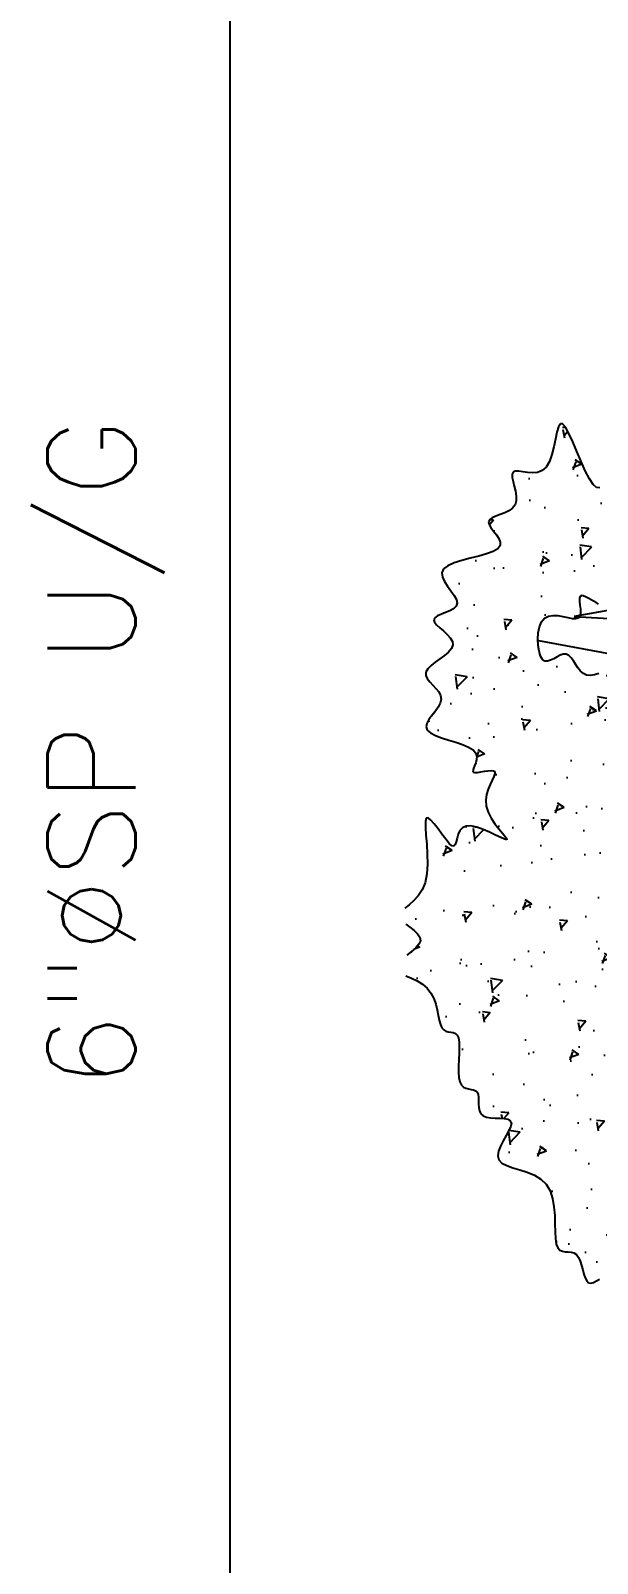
# Model space of a CAD drawing. Header units: metres. Extents: x -658 to -58, y -713 to -118.
# Drawn here: x -303.414 to -302.447, y -138.779 to -136.164 of the extents above; entities that cross this region are included whole.
import ezdxf
from ezdxf.enums import TextEntityAlignment as Align

# ---------------------------------------------------------------- set-up
doc = ezdxf.new("R2010")
doc.units = ezdxf.units.M
doc.header["$LTSCALE"] = 100
doc.layers.add('drainage', color=6, linetype='Continuous')
doc.layers.add('plan', color=8, linetype='Continuous')
doc.layers.add('TEXT', color=7, linetype='Continuous', lineweight=25)
doc.styles.add('mech', font='romans.shx')

# ---------------------------------------------------------------- blocks, each defined once
blk = doc.blocks.new('A$C659F4B62')
h = blk.add_hatch()
h.set_pattern_fill('AR-CONC', color=256, scale=0.005, style=0)
h.set_pattern_definition([(50, (1034.707798, 233.83707), (0.0358630091, -0.00313760675), [0.00375, -0.04125]), (355, (1034.707798, 233.83707), (-0.0069375667, 0.0376096067), [0.003, -0.033]), (100.4514, (1034.710787, 233.83681), (0.0289254691, 0.0344719771), [0.0031870095, -0.0350571056]), (46.1842, (1034.7078, 233.84707), (0.0533620524, -0.0082759507), [0.005625, -0.061875]), (96.6356, (1034.712245, 233.84638), (0.0467331353, 0.0487058935), [0.0047805144, -0.05258565]), (351.1842, (1034.7078, 233.84707), (0.0467330973, 0.04870593), [0.0045, -0.0495]), (21, (1034.712798, 233.84457), (0.0298453526, -0.0201309445), [0.00375, -0.04125]), (326, (1034.712798, 233.84457), (0.0121657666, 0.0362575023), [0.003, -0.033]), (71.4514, (1034.715285, 233.842894), (0.0420111314, 0.0161265248), [0.0031870095, -0.0350571056]), (37.5, (1034.707798, 233.837071), (0.00060799277, 0.01664469269), [0, -0.0326, 0, -0.0335, 0, -0.033125]), (7.5, (1034.707798, 233.837071), (0.01315347687, 0.0197205856), [0, -0.0191, 0, -0.03185, 0, -0.012625]), (327.5, (1034.696648, 233.837071), (0.02669112181, -0.00112774359), [0, -0.0125, 0, -0.039, 0, -0.05175]), (317.5, (1034.691648, 233.837071), (0.02915930847, 0.0050052491), [0, -0.01625, 0, -0.0259, 0, -0.03675])])
h.paths.add_polyline_path([(0.46157, 0.31536), (0.46087, 0.31615), (0.46005, 0.3166), (0.45914, 0.31684), (0.45821, 0.31698), (0.45731, 0.31715), (0.4565, 0.31749), (0.45582, 0.31812), (0.45534, 0.31917), (0.45509, 0.32071), (0.45502, 0.32267), (0.45507, 0.32491), (0.45517, 0.32729), (0.45526, 0.32969), (0.45527, 0.33197), (0.45515, 0.33401), (0.45481, 0.33565), (0.45423, 0.33682), (0.45345, 0.33759), (0.45253, 0.33805), (0.45154, 0.33831), (0.45056, 0.33848), (0.44965, 0.33866), (0.44888, 0.33897), (0.44831, 0.3395), (0.44799, 0.34033), (0.44786, 0.34141), (0.44783, 0.34265), (0.4478, 0.34398), (0.4477, 0.3453), (0.44743, 0.34653), (0.44691, 0.34759), (0.44604, 0.3484), (0.44477, 0.3489), (0.44321, 0.34915), (0.4415, 0.34926), (0.43977, 0.34932), (0.43817, 0.34944), (0.43683, 0.3497), (0.43589, 0.35021), (0.43549, 0.35106), (0.43572, 0.35231), (0.43643, 0.35391), (0.43744, 0.35575), (0.43855, 0.35772), (0.43958, 0.35973), (0.44033, 0.36167), (0.44061, 0.36345), (0.44022, 0.36496), (0.43905, 0.36615), (0.4372, 0.36708), (0.43487, 0.36788), (0.43224, 0.36867), (0.42949, 0.36957), (0.42681, 0.37068), (0.42437, 0.37215), (0.42237, 0.37407), (0.42094, 0.37652), (0.42001, 0.37939), (0.41948, 0.38252), (0.41922, 0.38575), (0.41912, 0.38893), (0.41907, 0.39188), (0.41895, 0.39446), (0.41866, 0.3965), (0.4181, 0.3979), (0.41731, 0.39875), (0.41635, 0.39919), (0.41528, 0.39938), (0.41415, 0.39946), (0.41303, 0.39957), (0.41198, 0.39986), (0.41106, 0.40048), (0.4103, 0.40152), (0.40969, 0.40291), (0.40918, 0.40451), (0.40871, 0.40619), (0.40826, 0.40781), (0.40776, 0.40925), (0.40718, 0.41037), (0.40648, 0.41105), (0.40561, 0.41119), (0.40461, 0.41091), (0.40353, 0.41035), (0.40241, 0.40966), (0.40129, 0.409), (0.40022, 0.40851), (0.39924, 0.40836), (0.39839, 0.40868), (0.39771, 0.40958), (0.39716, 0.41095), (0.3967, 0.41264), (0.39627, 0.41447), (0.39582, 0.41629), (0.39531, 0.41794), (0.39469, 0.41925), (0.39391, 0.42007), (0.39293, 0.42029), (0.39178, 0.42), (0.39047, 0.41933), (0.38905, 0.41843), (0.38753, 0.41744), (0.38596, 0.41649), (0.38435, 0.41573), (0.38275, 0.41529), (0.38117, 0.41528), (0.37964, 0.41559), (0.37818, 0.41611), (0.37679, 0.4167), (0.3755, 0.41723), (0.37432, 0.41755), (0.37328, 0.41755), (0.37238, 0.41709), (0.37163, 0.41608), (0.37095, 0.41457), (0.37027, 0.41268), (0.3695, 0.41051), (0.36855, 0.40817), (0.36734, 0.40576), (0.36577, 0.40338), (0.36378, 0.40114), (0.36131, 0.39913), (0.35851, 0.39735), (0.35556, 0.39577), (0.35266, 0.39437), (0.34998, 0.39315), (0.34772, 0.39207), (0.34607, 0.39113), (0.3452, 0.39029), (0.34524, 0.38955), (0.34603, 0.38887), (0.34732, 0.38824), (0.34889, 0.38762), (0.35049, 0.387), (0.3519, 0.38636), (0.35288, 0.38566), (0.35319, 0.38488), (0.35268, 0.38401), (0.35148, 0.38305), (0.34982, 0.38201), (0.34791, 0.38092), (0.34597, 0.37978), (0.34421, 0.3786), (0.34285, 0.3774), (0.34212, 0.37619), (0.34215, 0.37498), (0.34282, 0.37378), (0.34395, 0.37259), (0.34534, 0.37142), (0.34679, 0.37026), (0.34812, 0.36912), (0.34914, 0.36801), (0.34964, 0.36693), (0.34951, 0.36588), (0.34885, 0.36485), (0.34784, 0.36383), (0.34667, 0.3628), (0.34551, 0.36176), (0.34454, 0.36069), (0.34394, 0.35959), (0.34389, 0.35844), (0.34451, 0.35723), (0.34575, 0.35601), (0.34751, 0.35482), (0.34969, 0.3537), (0.35218, 0.35271), (0.35489, 0.35187), (0.3577, 0.35124), (0.36053, 0.35087), (0.36326, 0.35078), (0.36585, 0.3509), (0.36822, 0.35116), (0.37032, 0.35147), (0.37209, 0.35176), (0.37347, 0.35194), (0.3744, 0.35193), (0.37483, 0.35166), (0.37473, 0.35106), (0.3742, 0.35016), (0.37339, 0.34902), (0.37244, 0.3477), (0.37148, 0.34625), (0.37067, 0.34472), (0.37013, 0.34317), (0.37001, 0.34166), (0.37039, 0.34023), (0.37117, 0.33888), (0.37215, 0.33762), (0.37318, 0.33644), (0.37407, 0.33535), (0.37465, 0.33433), (0.37476, 0.33339), (0.3742, 0.33253), (0.37289, 0.33173), (0.37097, 0.331), (0.36865, 0.3303), (0.36616, 0.32963), (0.36371, 0.32897), (0.36151, 0.3283), (0.35979, 0.3276), (0.35876, 0.32687), (0.35857, 0.32608), (0.35909, 0.32523), (0.36013, 0.32433), (0.36151, 0.32337), (0.36302, 0.32236), (0.36448, 0.32129), (0.36568, 0.32016), (0.36645, 0.31898), (0.36664, 0.31775), (0.36636, 0.31648), (0.36577, 0.31519), (0.36504, 0.3139), (0.36432, 0.31261), (0.36377, 0.31136), (0.36356, 0.31015), (0.36386, 0.309), (0.36475, 0.30792), (0.36613, 0.3069), (0.3678, 0.30592), (0.36957, 0.30497), (0.37127, 0.30403), (0.37271, 0.30308), (0.37369, 0.30211), (0.37405, 0.30109), (0.37366, 0.30002), (0.37269, 0.29891), (0.37137, 0.29778), (0.36993, 0.29664), (0.36861, 0.29552), (0.36765, 0.29442), (0.36727, 0.29337), (0.36771, 0.29239), (0.36913, 0.29148), (0.37135, 0.29062), (0.37412, 0.28979), (0.37719, 0.28895), (0.38031, 0.28808), (0.38323, 0.28716), (0.38569, 0.28614), (0.38744, 0.28501), (0.38831, 0.28374), (0.38841, 0.28237), (0.38793, 0.28095), (0.38706, 0.27952), (0.38599, 0.27813), (0.38489, 0.27682), (0.38397, 0.27564), (0.38341, 0.27463), (0.38335, 0.27383), (0.38371, 0.2732), (0.38439, 0.27268), (0.38525, 0.27222), (0.38617, 0.27177), (0.38704, 0.27126), (0.38774, 0.27066), (0.38813, 0.26989), (0.38815, 0.26893), (0.38786, 0.2678), (0.38736, 0.26653), (0.38676, 0.26515), (0.38617, 0.26371), (0.38569, 0.26224), (0.38542, 0.26078), (0.38548, 0.25935), (0.38592, 0.258), (0.38668, 0.25671), (0.38764, 0.25546), (0.38869, 0.25424), (0.38972, 0.25301), (0.3906, 0.25177), (0.39123, 0.2505), (0.3915, 0.24917), (0.39132, 0.24777), (0.39078, 0.2463), (0.38999, 0.24478), (0.38907, 0.2432), (0.38813, 0.24156), (0.38729, 0.23989), (0.38665, 0.23817), (0.38634, 0.23642), (0.38643, 0.23465), (0.38679, 0.23286), (0.38726, 0.23105), (0.38768, 0.22924), (0.38787, 0.22742), (0.38767, 0.22562), (0.38692, 0.22383), (0.38546, 0.22206), (0.38317, 0.22031), (0.38025, 0.21861), (0.37695, 0.21695), (0.37351, 0.21535), (0.37018, 0.21381), (0.36721, 0.21235), (0.36485, 0.21097), (0.36335, 0.20968), (0.36289, 0.20848), (0.36332, 0.20733), (0.36444, 0.20618), (0.36603, 0.20497), (0.36788, 0.20365), (0.36978, 0.20217), (0.37152, 0.20048), (0.37288, 0.19851), (0.37371, 0.19626), (0.37408, 0.19382), (0.37412, 0.19133), (0.37395, 0.18892), (0.37371, 0.18673), (0.37351, 0.18489), (0.37349, 0.18354), (0.37378, 0.18282), (0.37446, 0.18279), (0.37549, 0.18335), (0.3768, 0.18432), (0.37832, 0.18551), (0.37995, 0.18675), (0.38163, 0.18786), (0.38328, 0.18867), (0.38483, 0.18901), (0.38621, 0.18873), (0.38745, 0.18795), (0.3886, 0.18682), (0.3897, 0.18546), (0.39079, 0.18405), (0.39191, 0.18271), (0.39311, 0.18161), (0.39444, 0.18089), (0.39592, 0.18065), (0.39753, 0.18081), (0.39921, 0.18124), (0.40093, 0.18182), (0.40263, 0.18241), (0.40428, 0.18288), (0.40583, 0.18311), (0.40723, 0.18298), (0.40845, 0.18238), (0.40953, 0.18142), (0.41049, 0.18021), (0.41137, 0.17889), (0.41222, 0.17759), (0.41306, 0.17644), (0.41395, 0.17556), (0.41492, 0.17509), (0.41599, 0.17511), (0.41714, 0.1755), (0.41834, 0.17612), (0.41955, 0.1768), (0.42073, 0.17739), (0.42186, 0.17774), (0.42289, 0.17769), (0.42379, 0.17709), (0.42454, 0.17583), (0.42509, 0.17403), (0.42543, 0.17186), (0.42553, 0.1695), (0.42537, 0.16712), (0.42492, 0.1649), (0.42415, 0.16299), (0.42305, 0.16159), (0.4216, 0.1608), (0.4199, 0.16053), (0.41804, 0.16063), (0.41615, 0.16096), (0.41431, 0.16135), (0.41264, 0.16167), (0.41124, 0.16175), (0.41022, 0.16146), (0.40964, 0.16069), (0.40943, 0.15954), (0.40946, 0.15816), (0.40961, 0.1567), (0.40975, 0.1553), (0.40977, 0.15412), (0.40953, 0.1533), (0.40892, 0.15299), (0.40786, 0.15328), (0.40641, 0.15406), (0.4047, 0.15513), (0.40284, 0.15633), (0.40095, 0.15746), (0.39914, 0.15835), (0.39753, 0.15882), (0.39623, 0.15869), (0.39533, 0.15783), (0.39475, 0.15638), (0.39439, 0.15453), (0.39416, 0.15246), (0.39395, 0.15036), (0.39367, 0.14842), (0.3932, 0.14683), (0.39245, 0.14578), (0.39136, 0.14539), (0.38999, 0.14555), (0.38846, 0.14609), (0.38687, 0.14683), (0.38534, 0.14761), (0.38397, 0.14824), (0.38289, 0.14857), (0.38218, 0.1484), (0.38194, 0.14762), (0.38213, 0.14625), (0.38268, 0.14436), (0.38351, 0.14202), (0.38455, 0.1393), (0.38574, 0.13627), (0.38701, 0.13301), (0.38828, 0.12958), (0.3895, 0.12606), (0.39066, 0.12256), (0.39177, 0.11921), (0.39283, 0.11612), (0.39384, 0.11342), (0.39481, 0.11122), (0.39575, 0.10964), (0.39665, 0.10881), (0.39753, 0.10878), (0.39841, 0.10936), (0.3993, 0.1103), (0.40023, 0.11134), (0.40122, 0.11223), (0.40229, 0.11271), (0.40347, 0.11254), (0.40477, 0.11145), (0.40621, 0.1093), (0.40774, 0.1063), (0.40932, 0.10278), (0.41091, 0.09906), (0.41244, 0.09546), (0.41387, 0.09231), (0.41515, 0.08993), (0.41624, 0.08864), (0.41709, 0.08866), (0.41778, 0.08982), (0.41836, 0.09182), (0.41891, 0.09441), (0.41952, 0.09728), (0.42025, 0.10018), (0.42117, 0.1028), (0.42237, 0.10488), (0.42388, 0.10622), (0.42562, 0.10689), (0.42749, 0.10709), (0.42937, 0.10697), (0.43116, 0.1067), (0.43274, 0.10646), (0.43401, 0.10641), (0.43485, 0.10673), (0.43519, 0.10753), (0.43513, 0.10876), (0.43482, 0.11031), (0.43437, 0.11207), (0.43394, 0.11394), (0.43366, 0.11579), (0.43367, 0.11754), (0.4341, 0.11906), (0.43504, 0.12029), (0.43639, 0.12126), (0.43798, 0.12203), (0.43965, 0.12268), (0.44126, 0.12327), (0.44263, 0.12387), (0.44361, 0.12456), (0.44405, 0.12539), (0.44384, 0.12641), (0.44315, 0.1276), (0.44217, 0.12891), (0.44112, 0.13029), (0.44022, 0.1317), (0.43969, 0.13307), (0.43972, 0.13437), (0.44054, 0.13555), (0.44227, 0.13657), (0.44475, 0.13747), (0.44772, 0.1383), (0.45092, 0.1391), (0.4541, 0.13994), (0.457, 0.14085), (0.45937, 0.1419), (0.46095, 0.14312), (0.46156, 0.14455), (0.46136, 0.14616), (0.46058, 0.14787), (0.45943, 0.14964), (0.45815, 0.15139), (0.45697, 0.15307), (0.45611, 0.15462), (0.4558, 0.15599), (0.45621, 0.15712), (0.4572, 0.15805), (0.45858, 0.15882), (0.46016, 0.1595), (0.46175, 0.16012), (0.46315, 0.16074), (0.46418, 0.16141), (0.46463, 0.16216), (0.46437, 0.16306), (0.46355, 0.16407), (0.46234, 0.16519), (0.46095, 0.1664), (0.45957, 0.16767), (0.45839, 0.16898), (0.45761, 0.17032), (0.45741, 0.17166), (0.45793, 0.17299), (0.45904, 0.1743), (0.46056, 0.1756), (0.46228, 0.17689), (0.46404, 0.17815), (0.46562, 0.1794), (0.46686, 0.18064), (0.46755, 0.18186), (0.46756, 0.18306), (0.46702, 0.18426), (0.46609, 0.18547), (0.46496, 0.18669), (0.46379, 0.18795), (0.46275, 0.18924), (0.46203, 0.19059), (0.4618, 0.19201), (0.46217, 0.1935), (0.46301, 0.19503), (0.46412, 0.19659), (0.46532, 0.19813), (0.46641, 0.19963), (0.4672, 0.20107), (0.46749, 0.20241), (0.4671, 0.20362), (0.46589, 0.20469), (0.464, 0.20564), (0.46164, 0.20651), (0.45901, 0.20734), (0.45632, 0.20817), (0.45376, 0.20902), (0.45154, 0.20995), (0.44987, 0.21098), (0.44889, 0.21214), (0.4485, 0.21339), (0.44854, 0.21466), (0.44886, 0.2159), (0.4493, 0.21705), (0.4497, 0.21805), (0.44991, 0.21883), (0.44976, 0.21934), (0.44915, 0.21955), (0.44817, 0.21952), (0.44693, 0.21933), (0.44559, 0.21908), (0.44425, 0.21885), (0.44307, 0.21874), (0.44216, 0.21883), (0.44167, 0.2192), (0.44167, 0.21994), (0.44207, 0.22101), (0.44272, 0.22237), (0.44349, 0.22399), (0.44424, 0.22583), (0.44482, 0.22783), (0.44508, 0.22996), (0.44489, 0.23218), (0.44417, 0.23443), (0.44302, 0.23666), (0.44163, 0.23876), (0.44017, 0.24068), (0.43882, 0.24232), (0.43777, 0.2436), (0.43717, 0.24445), (0.43722, 0.24479), (0.43802, 0.24457), (0.43948, 0.24392), (0.44141, 0.24299), (0.44366, 0.24193), (0.44606, 0.24091), (0.44844, 0.24008), (0.45064, 0.23959), (0.45247, 0.23962), (0.45384, 0.24025), (0.45479, 0.24135), (0.45543, 0.24272), (0.45588, 0.24419), (0.45623, 0.24554), (0.4566, 0.2466), (0.4571, 0.24717), (0.45782, 0.24705), (0.45885, 0.24613), (0.46013, 0.24459), (0.46155, 0.24269), (0.46301, 0.24068), (0.46444, 0.23883), (0.46571, 0.23737), (0.46675, 0.23658), (0.46745, 0.23671), (0.46775, 0.23793), (0.46774, 0.2401), (0.46753, 0.24301), (0.46726, 0.24644), (0.46703, 0.25016), (0.46697, 0.25395), (0.4672, 0.2576), (0.46784, 0.26088), (0.46897, 0.26362), (0.47046, 0.26587), (0.47215, 0.26769), (0.47389, 0.26916), (0.4755, 0.27038), (0.47683, 0.27142), (0.4777, 0.27237), (0.47797, 0.2733), (0.47752, 0.27429), (0.4765, 0.27533), (0.4751, 0.27643), (0.47354, 0.27759), (0.47201, 0.2788), (0.47071, 0.28005), (0.46985, 0.28133), (0.46962, 0.28265), (0.47017, 0.284), (0.47134, 0.28536), (0.47293, 0.28671), (0.47472, 0.28803), (0.47651, 0.28929), (0.47808, 0.29049), (0.47923, 0.29159), (0.47973, 0.29258), (0.47944, 0.29345), (0.47846, 0.29424), (0.47695, 0.29501), (0.47507, 0.29582), (0.47297, 0.29671), (0.47083, 0.29775), (0.46879, 0.299), (0.46703, 0.3005), (0.46565, 0.30229), (0.46463, 0.3043), (0.46388, 0.30643), (0.46333, 0.30857), (0.4629, 0.31063), (0.46252, 0.31252), (0.4621, 0.31412)])
for p, q in [((0.40353, 0.41035), (0.40241, 0.40966)), ((0.40461, 0.41091), (0.40353, 0.41035)), ((0.40561, 0.41119), (0.40461, 0.41091)), ((0.40648, 0.41105), (0.40561, 0.41119)), ((0.40718, 0.41037), (0.40648, 0.41105)), ((0.40776, 0.40925), (0.40718, 0.41037)), ((0.40826, 0.40781), (0.40776, 0.40925)), ((0.40871, 0.40619), (0.40826, 0.40781)), ((0.40918, 0.40451), (0.40871, 0.40619)), ((0.40969, 0.40291), (0.40918, 0.40451)), ((0.4103, 0.40152), (0.40969, 0.40291)), ((0.41106, 0.40048), (0.4103, 0.40152)), ((0.41198, 0.39986), (0.41106, 0.40048)), ((0.41303, 0.39957), (0.41198, 0.39986)), ((0.41415, 0.39946), (0.41303, 0.39957)), ((0.41528, 0.39938), (0.41415, 0.39946)), ((0.41635, 0.39919), (0.41528, 0.39938)), ((0.41731, 0.39875), (0.41635, 0.39919)), ((0.4181, 0.3979), (0.41731, 0.39875)), ((0.41866, 0.3965), (0.4181, 0.3979)), ((0.41895, 0.39446), (0.41866, 0.3965)), ((0.41907, 0.39188), (0.41895, 0.39446)), ((0.41912, 0.38893), (0.41907, 0.39188)), ((0.41922, 0.38575), (0.41912, 0.38893)), ((0.41948, 0.38252), (0.41922, 0.38575)), ((0.42001, 0.37939), (0.41948, 0.38252)), ((0.42094, 0.37652), (0.42001, 0.37939)), ((0.42237, 0.37407), (0.42094, 0.37652)), ((0.42437, 0.37215), (0.42237, 0.37407)), ((0.42681, 0.37068), (0.42437, 0.37215)), ((0.42949, 0.36957), (0.42681, 0.37068)), ((0.43224, 0.36867), (0.42949, 0.36957)), ((0.43487, 0.36788), (0.43224, 0.36867)), ((0.4372, 0.36708), (0.43487, 0.36788)), ((0.43905, 0.36615), (0.4372, 0.36708)), ((0.44022, 0.36496), (0.43905, 0.36615)), ((0.44061, 0.36345), (0.44022, 0.36496)), ((0.44033, 0.36167), (0.44061, 0.36345)), ((0.43744, 0.35575), (0.43855, 0.35772)), ((0.43855, 0.35772), (0.43958, 0.35973)), ((0.43958, 0.35973), (0.44033, 0.36167)), ((0.43549, 0.35106), (0.43572, 0.35231)), ((0.43589, 0.35021), (0.43549, 0.35106)), ((0.43572, 0.35231), (0.43643, 0.35391)), ((0.43643, 0.35391), (0.43744, 0.35575)), ((0.43683, 0.3497), (0.43589, 0.35021)), ((0.43817, 0.34944), (0.43683, 0.3497)), ((0.43977, 0.34932), (0.43817, 0.34944)), ((0.4415, 0.34926), (0.43977, 0.34932)), ((0.44321, 0.34915), (0.4415, 0.34926)), ((0.44477, 0.3489), (0.44321, 0.34915)), ((0.44604, 0.3484), (0.44477, 0.3489)), ((0.44691, 0.34759), (0.44604, 0.3484)), ((0.44743, 0.34653), (0.44691, 0.34759)), ((0.4477, 0.3453), (0.44743, 0.34653)), ((0.4478, 0.34398), (0.4477, 0.3453)), ((0.44783, 0.34265), (0.4478, 0.34398)), ((0.44786, 0.34141), (0.44783, 0.34265)), ((0.44799, 0.34033), (0.44786, 0.34141)), ((0.44831, 0.3395), (0.44799, 0.34033)), ((0.44888, 0.33897), (0.44831, 0.3395)), ((0.44965, 0.33866), (0.44888, 0.33897)), ((0.45056, 0.33848), (0.44965, 0.33866)), ((0.45154, 0.33831), (0.45056, 0.33848)), ((0.45253, 0.33805), (0.45154, 0.33831)), ((0.45345, 0.33759), (0.45253, 0.33805)), ((0.45423, 0.33682), (0.45345, 0.33759)), ((0.45481, 0.33565), (0.45423, 0.33682)), ((0.45515, 0.33401), (0.45481, 0.33565)), ((0.45527, 0.33197), (0.45515, 0.33401)), ((0.45517, 0.32729), (0.45526, 0.32969)), ((0.45526, 0.32969), (0.45527, 0.33197)), ((0.45502, 0.32267), (0.45507, 0.32491)), ((0.45509, 0.32071), (0.45502, 0.32267)), ((0.45507, 0.32491), (0.45517, 0.32729)), ((0.45534, 0.31917), (0.45509, 0.32071)), ((0.45582, 0.31812), (0.45534, 0.31917)), ((0.4565, 0.31749), (0.45582, 0.31812)), ((0.45731, 0.31715), (0.4565, 0.31749)), ((0.45821, 0.31698), (0.45731, 0.31715)), ((0.45914, 0.31684), (0.45821, 0.31698)), ((0.46005, 0.3166), (0.45914, 0.31684)), ((0.46087, 0.31615), (0.46005, 0.3166)), ((0.46157, 0.31536), (0.46087, 0.31615)), ((0.4621, 0.31412), (0.46157, 0.31536)), ((0.46252, 0.31252), (0.4621, 0.31412)), ((0.4629, 0.31063), (0.46252, 0.31252)), ((0.46333, 0.30857), (0.4629, 0.31063)), ((0.46388, 0.30643), (0.46333, 0.30857)), ((0.46463, 0.3043), (0.46388, 0.30643)), ((0.46565, 0.30229), (0.46463, 0.3043)), ((0.46703, 0.3005), (0.46565, 0.30229)), ((0.46879, 0.299), (0.46703, 0.3005)), ((0.47083, 0.29775), (0.46879, 0.299)), ((0.47297, 0.29671), (0.47083, 0.29775)), ((0.47507, 0.29582), (0.47297, 0.29671)), ((0.47293, 0.28671), (0.47472, 0.28803)), ((0.46962, 0.28265), (0.47017, 0.284)), ((0.46985, 0.28133), (0.46962, 0.28265)), ((0.47017, 0.284), (0.47134, 0.28536)), ((0.47134, 0.28536), (0.47293, 0.28671)), ((0.47071, 0.28005), (0.46985, 0.28133)), ((0.47201, 0.2788), (0.47071, 0.28005)), ((0.47354, 0.27759), (0.47201, 0.2788)), ((0.4751, 0.27643), (0.47354, 0.27759)), ((0.46897, 0.26362), (0.47046, 0.26587)), ((0.47046, 0.26587), (0.47215, 0.26769)), ((0.47215, 0.26769), (0.47389, 0.26916)), ((0.47389, 0.26916), (0.4755, 0.27038)), ((0.4672, 0.2576), (0.46784, 0.26088)), ((0.46784, 0.26088), (0.46897, 0.26362)), ((0.46697, 0.25395), (0.4672, 0.2576)), ((0.46703, 0.25016), (0.46697, 0.25395)), ((0.46726, 0.24644), (0.46703, 0.25016)), ((0.43717, 0.24445), (0.43722, 0.24479)), ((0.43777, 0.2436), (0.43717, 0.24445)), ((0.43722, 0.24479), (0.43802, 0.24457)), ((0.43882, 0.24232), (0.43777, 0.2436)), ((0.43802, 0.24457), (0.43948, 0.24392)), ((0.44017, 0.24068), (0.43882, 0.24232)), ((0.43948, 0.24392), (0.44141, 0.24299)), ((0.44141, 0.24299), (0.44366, 0.24193)), ((0.44366, 0.24193), (0.44606, 0.24091)), ((0.45479, 0.24135), (0.45543, 0.24272)), ((0.45543, 0.24272), (0.45588, 0.24419)), ((0.45588, 0.24419), (0.45623, 0.24554)), ((0.45623, 0.24554), (0.4566, 0.2466)), ((0.4566, 0.2466), (0.4571, 0.24717)), ((0.4571, 0.24717), (0.45782, 0.24705)), ((0.45782, 0.24705), (0.45885, 0.24613)), ((0.45885, 0.24613), (0.46013, 0.24459)), ((0.46013, 0.24459), (0.46155, 0.24269)), ((0.46155, 0.24269), (0.46301, 0.24068)), ((0.46753, 0.24301), (0.46726, 0.24644)), ((0.46774, 0.2401), (0.46753, 0.24301)), ((0.44163, 0.23876), (0.44017, 0.24068)), ((0.44302, 0.23666), (0.44163, 0.23876)), ((0.44417, 0.23443), (0.44302, 0.23666)), ((0.44606, 0.24091), (0.44844, 0.24008)), ((0.44844, 0.24008), (0.45064, 0.23959)), ((0.45064, 0.23959), (0.45247, 0.23962)), ((0.45247, 0.23962), (0.45384, 0.24025)), ((0.45384, 0.24025), (0.45479, 0.24135)), ((0.46301, 0.24068), (0.46444, 0.23883)), ((0.46444, 0.23883), (0.46571, 0.23737)), ((0.46571, 0.23737), (0.46675, 0.23658)), ((0.46675, 0.23658), (0.46745, 0.23671)), ((0.46745, 0.23671), (0.46775, 0.23793)), ((0.46775, 0.23793), (0.46774, 0.2401)), ((0.44489, 0.23218), (0.44417, 0.23443)), ((0.44508, 0.22996), (0.44489, 0.23218)), ((0.44349, 0.22399), (0.44424, 0.22583)), ((0.44424, 0.22583), (0.44482, 0.22783)), ((0.44482, 0.22783), (0.44508, 0.22996)), ((0.44167, 0.21994), (0.44207, 0.22101)), ((0.44167, 0.2192), (0.44167, 0.21994)), ((0.44216, 0.21883), (0.44167, 0.2192)), ((0.44207, 0.22101), (0.44272, 0.22237)), ((0.44307, 0.21874), (0.44216, 0.21883)), ((0.44272, 0.22237), (0.44349, 0.22399)), ((0.44425, 0.21885), (0.44307, 0.21874)), ((0.44559, 0.21908), (0.44425, 0.21885)), ((0.44693, 0.21933), (0.44559, 0.21908)), ((0.44817, 0.21952), (0.44693, 0.21933)), ((0.44915, 0.21955), (0.44817, 0.21952)), ((0.44976, 0.21934), (0.44915, 0.21955)), ((0.4497, 0.21805), (0.44991, 0.21883)), ((0.44991, 0.21883), (0.44976, 0.21934)), ((0.4485, 0.21339), (0.44854, 0.21466)), ((0.44889, 0.21214), (0.4485, 0.21339)), ((0.44854, 0.21466), (0.44886, 0.2159)), ((0.44886, 0.2159), (0.4493, 0.21705)), ((0.4493, 0.21705), (0.4497, 0.21805)), ((0.44987, 0.21098), (0.44889, 0.21214)), ((0.45154, 0.20995), (0.44987, 0.21098)), ((0.45376, 0.20902), (0.45154, 0.20995)), ((0.45632, 0.20817), (0.45376, 0.20902)), ((0.45901, 0.20734), (0.45632, 0.20817)), ((0.46164, 0.20651), (0.45901, 0.20734)), ((0.464, 0.20564), (0.46164, 0.20651)), ((0.46589, 0.20469), (0.464, 0.20564)), ((0.4671, 0.20362), (0.46589, 0.20469)), ((0.46749, 0.20241), (0.4671, 0.20362)), ((0.4672, 0.20107), (0.46749, 0.20241)), ((0.46301, 0.19503), (0.46412, 0.19659)), ((0.46412, 0.19659), (0.46532, 0.19813)), ((0.46532, 0.19813), (0.46641, 0.19963)), ((0.46641, 0.19963), (0.4672, 0.20107)), ((0.4618, 0.19201), (0.46217, 0.1935)), ((0.46203, 0.19059), (0.4618, 0.19201)), ((0.46275, 0.18924), (0.46203, 0.19059)), ((0.46217, 0.1935), (0.46301, 0.19503)), ((0.46379, 0.18795), (0.46275, 0.18924)), ((0.46496, 0.18669), (0.46379, 0.18795)), ((0.46609, 0.18547), (0.46496, 0.18669)), ((0.46702, 0.18426), (0.46609, 0.18547)), ((0.46756, 0.18306), (0.46702, 0.18426)), ((0.40263, 0.18241), (0.40428, 0.18288)), ((0.40428, 0.18288), (0.40583, 0.18311)), ((0.40583, 0.18311), (0.40723, 0.18298)), ((0.40723, 0.18298), (0.40845, 0.18238)), ((0.40845, 0.18238), (0.40953, 0.18142)), ((0.40953, 0.18142), (0.41049, 0.18021)), ((0.41049, 0.18021), (0.41137, 0.17889)), ((0.41137, 0.17889), (0.41222, 0.17759)), ((0.46404, 0.17815), (0.46562, 0.1794)), ((0.46562, 0.1794), (0.46686, 0.18064)), ((0.46686, 0.18064), (0.46755, 0.18186)), ((0.46755, 0.18186), (0.46756, 0.18306)), ((0.39478, 0.17567), (0.42515, 0.17008)), ((0.41222, 0.17759), (0.41306, 0.17644)), ((0.41306, 0.17644), (0.41395, 0.17556)), ((0.41395, 0.17556), (0.41492, 0.17509)), ((0.41492, 0.17509), (0.41599, 0.17511)), ((0.41599, 0.17511), (0.41714, 0.1755)), ((0.41714, 0.1755), (0.41834, 0.17612)), ((0.41834, 0.17612), (0.41955, 0.1768)), ((0.41955, 0.1768), (0.42073, 0.17739)), ((0.42073, 0.17739), (0.42186, 0.17774)), ((0.42186, 0.17774), (0.42289, 0.17769)), ((0.42289, 0.17769), (0.42379, 0.17709)), ((0.42379, 0.17709), (0.42454, 0.17583)), ((0.42454, 0.17583), (0.42509, 0.17403)), ((0.42509, 0.17403), (0.42543, 0.17186)), ((0.45741, 0.17166), (0.45793, 0.17299)), ((0.45793, 0.17299), (0.45904, 0.1743)), ((0.45904, 0.1743), (0.46056, 0.1756)), ((0.46056, 0.1756), (0.46228, 0.17689)), ((0.46228, 0.17689), (0.46404, 0.17815)), ((0.42537, 0.16712), (0.42492, 0.1649)), ((0.42553, 0.1695), (0.42537, 0.16712)), ((0.42543, 0.17186), (0.42553, 0.1695)), ((0.45761, 0.17032), (0.45741, 0.17166)), ((0.45839, 0.16898), (0.45761, 0.17032)), ((0.45957, 0.16767), (0.45839, 0.16898)), ((0.46095, 0.1664), (0.45957, 0.16767)), ((0.41194, 0.161), (0.34256, 0.16497)), ((0.41022, 0.16146), (0.40964, 0.16069)), ((0.41124, 0.16175), (0.41022, 0.16146)), ((0.41264, 0.16167), (0.41124, 0.16175)), ((0.41431, 0.16135), (0.41264, 0.16167)), ((0.41615, 0.16096), (0.41431, 0.16135)), ((0.42305, 0.16159), (0.4216, 0.1608)), ((0.42415, 0.16299), (0.42305, 0.16159)), ((0.42492, 0.1649), (0.42415, 0.16299)), ((0.46234, 0.16519), (0.46095, 0.1664)), ((0.46355, 0.16407), (0.46234, 0.16519)), ((0.46315, 0.16074), (0.46418, 0.16141)), ((0.46437, 0.16306), (0.46355, 0.16407)), ((0.46418, 0.16141), (0.46463, 0.16216)), ((0.46463, 0.16216), (0.46437, 0.16306)), ((0.3812, 0.15548), (0.41194, 0.161)), ((0.4047, 0.15513), (0.40284, 0.15633)), ((0.40964, 0.16069), (0.40943, 0.15954)), ((0.40943, 0.15954), (0.40946, 0.15816)), ((0.40946, 0.15816), (0.40961, 0.1567)), ((0.40961, 0.1567), (0.40975, 0.1553)), ((0.41804, 0.16063), (0.41615, 0.16096)), ((0.4199, 0.16053), (0.41804, 0.16063)), ((0.4216, 0.1608), (0.4199, 0.16053)), ((0.4558, 0.15599), (0.45621, 0.15712)), ((0.45611, 0.15462), (0.4558, 0.15599)), ((0.45621, 0.15712), (0.4572, 0.15805)), ((0.4572, 0.15805), (0.45858, 0.15882)), ((0.45858, 0.15882), (0.46016, 0.1595)), ((0.46016, 0.1595), (0.46175, 0.16012)), ((0.46175, 0.16012), (0.46315, 0.16074)), ((0.40641, 0.15406), (0.4047, 0.15513)), ((0.40786, 0.15328), (0.40641, 0.15406)), ((0.40892, 0.15299), (0.40786, 0.15328)), ((0.40953, 0.1533), (0.40892, 0.15299)), ((0.40977, 0.15412), (0.40953, 0.1533)), ((0.40975, 0.1553), (0.40977, 0.15412)), ((0.45697, 0.15307), (0.45611, 0.15462)), ((0.45815, 0.15139), (0.45697, 0.15307)), ((0.45943, 0.14964), (0.45815, 0.15139)), ((0.46058, 0.14787), (0.45943, 0.14964)), ((0.46136, 0.14616), (0.46058, 0.14787)), ((0.46095, 0.14312), (0.46156, 0.14455)), ((0.46156, 0.14455), (0.46136, 0.14616)), ((0.44475, 0.13747), (0.44772, 0.1383)), ((0.44772, 0.1383), (0.45092, 0.1391)), ((0.45092, 0.1391), (0.4541, 0.13994)), ((0.4541, 0.13994), (0.457, 0.14085)), ((0.457, 0.14085), (0.45937, 0.1419)), ((0.45937, 0.1419), (0.46095, 0.14312)), ((0.43969, 0.13307), (0.43972, 0.13437)), ((0.44022, 0.1317), (0.43969, 0.13307)), ((0.43972, 0.13437), (0.44054, 0.13555)), ((0.44054, 0.13555), (0.44227, 0.13657)), ((0.44227, 0.13657), (0.44475, 0.13747)), ((0.44112, 0.13029), (0.44022, 0.1317)), ((0.44217, 0.12891), (0.44112, 0.13029)), ((0.44315, 0.1276), (0.44217, 0.12891)), ((0.44384, 0.12641), (0.44315, 0.1276)), ((0.43504, 0.12029), (0.43639, 0.12126)), ((0.43639, 0.12126), (0.43798, 0.12203)), ((0.43798, 0.12203), (0.43965, 0.12268)), ((0.43965, 0.12268), (0.44126, 0.12327)), ((0.44126, 0.12327), (0.44263, 0.12387)), ((0.44263, 0.12387), (0.44361, 0.12456)), ((0.44361, 0.12456), (0.44405, 0.12539)), ((0.44405, 0.12539), (0.44384, 0.12641)), ((0.43366, 0.11579), (0.43367, 0.11754)), ((0.43394, 0.11394), (0.43366, 0.11579)), ((0.43367, 0.11754), (0.4341, 0.11906)), ((0.4341, 0.11906), (0.43504, 0.12029)), ((0.40229, 0.11271), (0.40347, 0.11254)), ((0.40347, 0.11254), (0.40477, 0.11145)), ((0.40477, 0.11145), (0.40621, 0.1093)), ((0.43437, 0.11207), (0.43394, 0.11394)), ((0.43482, 0.11031), (0.43437, 0.11207)), ((0.43513, 0.10876), (0.43482, 0.11031)), ((0.40621, 0.1093), (0.40774, 0.1063)), ((0.40774, 0.1063), (0.40932, 0.10278)), ((0.42117, 0.1028), (0.42237, 0.10488)), ((0.42237, 0.10488), (0.42388, 0.10622)), ((0.42388, 0.10622), (0.42562, 0.10689)), ((0.42562, 0.10689), (0.42749, 0.10709)), ((0.42749, 0.10709), (0.42937, 0.10697)), ((0.42937, 0.10697), (0.43116, 0.1067)), ((0.43116, 0.1067), (0.43274, 0.10646)), ((0.43274, 0.10646), (0.43401, 0.10641)), ((0.43401, 0.10641), (0.43485, 0.10673)), ((0.43485, 0.10673), (0.43519, 0.10753)), ((0.43519, 0.10753), (0.43513, 0.10876)), ((0.40932, 0.10278), (0.41091, 0.09906)), ((0.41091, 0.09906), (0.41244, 0.09546)), ((0.41952, 0.09728), (0.42025, 0.10018)), ((0.42025, 0.10018), (0.42117, 0.1028)), ((0.41244, 0.09546), (0.41387, 0.09231)), ((0.41387, 0.09231), (0.41515, 0.08993)), ((0.41836, 0.09182), (0.41891, 0.09441)), ((0.41891, 0.09441), (0.41952, 0.09728)), ((0.41515, 0.08993), (0.41624, 0.08864)), ((0.41624, 0.08864), (0.41709, 0.08866)), ((0.41709, 0.08866), (0.41778, 0.08982)), ((0.41778, 0.08982), (0.41836, 0.09182))]:
    blk.add_line(p, q)
blk = doc.blocks.new('A$Cc2be8e3e')
at = {"layer": 'plan', "xscale": 4.545561695535194, "yscale": 4.545561695535194, "zscale": 4.545561695535194, "rotation": 179.9999999999999}
blk.add_blockref('A$C659F4B62', (-3.3688, 12.0292), dxfattribs=at)

msp = doc.modelspace()

# ---------------------------------------------------------------- linework, layer by layer
at = {"layer": 'drainage'}
msp.add_line((-303.0739, -146.3512), (-303.0739, -135.3875), dxfattribs=at)

# ---------------------------------------------------------------- block references
at = {"layer": 'plan'}
msp.add_blockref('A$Cc2be8e3e', (-297.2456, -148.4607), dxfattribs=at)

# ---------------------------------------------------------------- texts
at = {"layer": 'TEXT', "linetype": 'Continuous', "style": 'mech'}
msp.add_text('6"%%CSP U/G', height=0.15, rotation=90, dxfattribs=at).set_placement((-303.3104, -137.397), align=Align.MIDDLE_CENTER)

doc.saveas('drawing.dxf')
